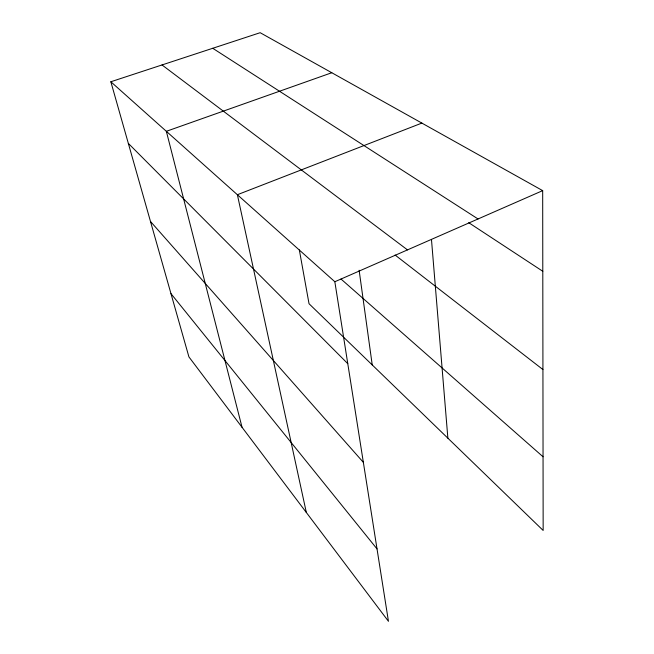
<?xml version="1.0" encoding="UTF-8"?>
<svg xmlns="http://www.w3.org/2000/svg" width="654" height="654" viewBox="0 0 654 654"><rect width="100%" height="100%" fill="white"/><g stroke="black" fill="none" stroke-linecap="round" stroke-linejoin="round"><path stroke-width="0.98" d="M542.681 190.633L260.169 32.7L110.845 81.758L334.84 281.735L542.681 190.633L543.155 530.451L309.031 303.726L299.336 249.918M421.863 123.091L237.377 194.72L306.334 512.483M331.791 72.733L166.345 131.307L242.037 427.283M212.746 48.282L478.033 218.967M468.73 222.687L542.795 271.287M162.012 64.95L407.491 249.893M395.098 255.035L542.926 369.551M341.004 279.029L543.049 456.77M128.339 143.398L347.781 363.665M150.485 221.461L363.354 462.345M170.972 293.654L377.023 548.91M110.845 81.758L188.916 356.888L388.451 621.3L334.84 281.735M359.128 270.257L372.232 364.932M431.476 239.519L447.876 438.18"/></g></svg>
